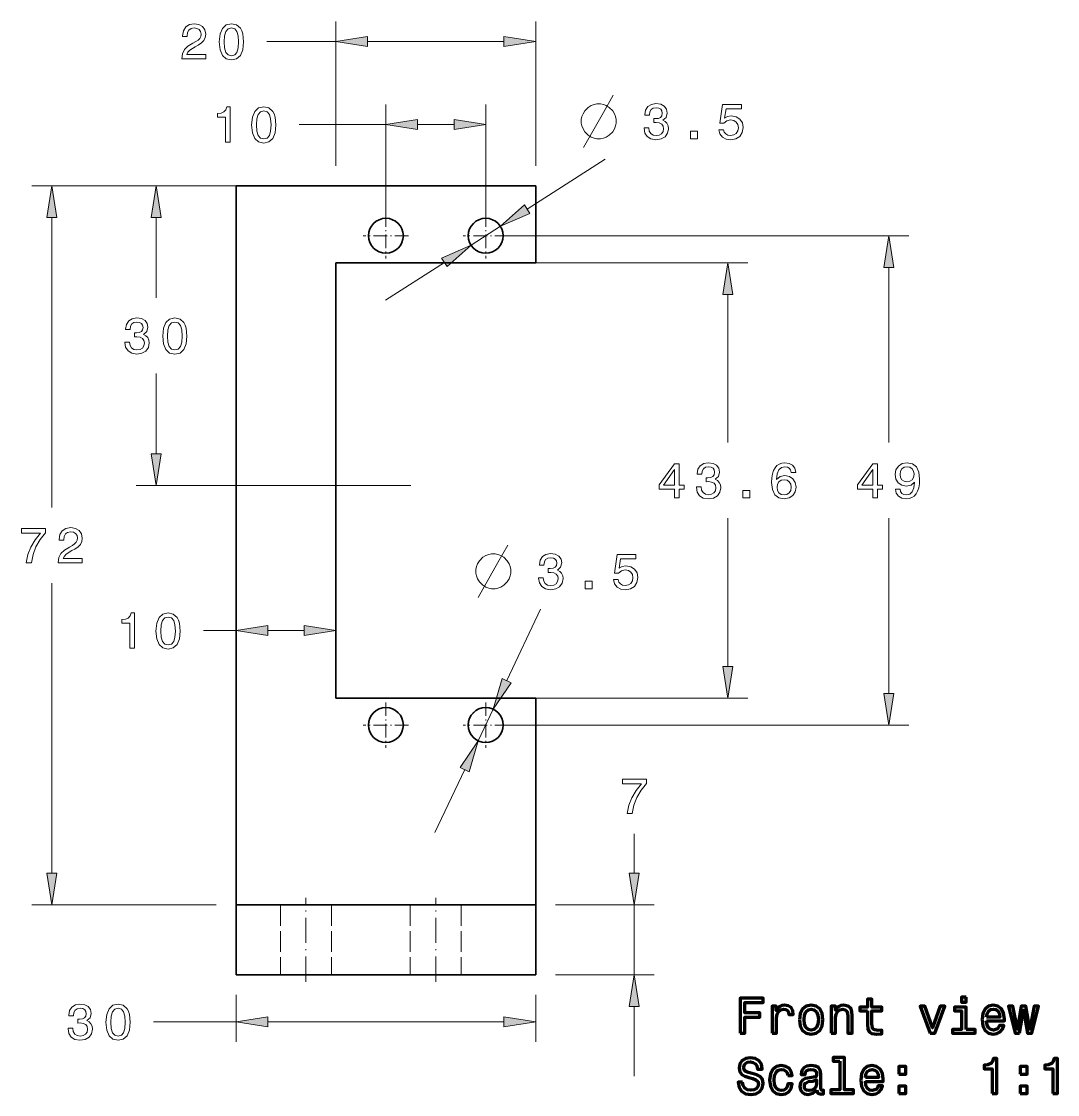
# Model space of a CAD drawing. Extents: x 4 to 252, y 9 to 213.
# Drawn here: x 7.2 to 110.9, y 102.9 to 210.4 of the extents above; entities that cross this region are included whole.
import ezdxf

# ---------------------------------------------------------------- set-up
doc = ezdxf.new("R2010")
doc.units = 0
doc.linetypes.add('DASHDOT', pattern=[18.5, 12, -3, 0.5, -3])
doc.linetypes.add('DASHED', pattern=[15, 12, -3])

msp = doc.modelspace()

# ---------------------------------------------------------------- linework, layer by layer
at = {"color": 7, "lineweight": 13, "ltscale": 0.361537}
for p, q in [((38.651157, 195.940598), (38.651157, 210.402084)), ((58.651157, 195.940598), (58.651157, 210.402084))]:
    msp.add_line(p, q, dxfattribs=at)
at = {"color": 7, "lineweight": 13, "ltscale": 0.172871}
msp.add_line((31.736336, 208.402084), (38.651157, 208.402084), dxfattribs=at)
at = {"color": 7, "lineweight": 13, "ltscale": 0.341249}
msp.add_line((41.82618, 208.402084), (55.476135, 208.402084), dxfattribs=at)
at = {"color": 7, "lineweight": 13, "ltscale": 0.278498}
for p, q in [((43.651157, 190.940598), (43.651157, 202.080536)), ((53.651157, 190.940598), (53.651157, 202.080536))]:
    msp.add_line(p, q, dxfattribs=at)
at = {"color": 7, "lineweight": 13, "ltscale": 0.216816}
msp.add_line((34.978519, 200.080536), (43.651157, 200.080536), dxfattribs=at)
at = {"color": 7, "lineweight": 13, "ltscale": 0.091249}
for p, q in [((46.82618, 200.080536), (50.476135, 200.080536)), ((31.82618, 149.400177), (35.476135, 149.400177))]:
    msp.add_line(p, q, dxfattribs=at)
at = {"color": 7, "lineweight": 13, "ltscale": 0.232009}
msp.add_line((57.79454, 191.602966), (65.602036, 196.619766), dxfattribs=at)
at = {"color": 7, "lineweight": 13, "ltscale": 0.460842}
for p, q in [((26.651157, 193.940598), (8.21748, 193.940598)), ((26.651157, 121.940598), (8.21748, 121.940598))]:
    msp.add_line(p, q, dxfattribs=at)
at = {"color": 7, "lineweight": 13}
for p, q in [((56.651157, 193.940598), (18.658939, 193.940598)), ((10.21748, 161.722595), (10.21748, 190.765579)), ((55.651157, 188.940598), (96.010452, 188.940598)), ((40.651157, 186.240601), (79.879906, 186.240601)), ((46.151157, 163.940598), (18.658939, 163.940598)), ((10.21748, 125.115616), (10.21748, 154.1586)), ((40.651157, 142.640594), (79.879906, 142.640594)), ((55.651157, 139.940598), (96.010452, 139.940598)), ((31.82618, 110.223412), (55.476135, 110.223412))]:
    msp.add_line(p, q, dxfattribs=at)
at = {"color": 7, "lineweight": 35}
for p, q in [((28.651157, 121.940598), (28.651157, 193.940598)), ((58.651157, 193.940598), (28.651157, 193.940598)), ((38.651157, 142.640594), (38.651157, 186.240601)), ((58.651157, 186.240601), (38.651157, 186.240601)), ((58.651157, 142.640594), (38.651157, 142.640594)), ((58.651157, 142.640594), (58.651157, 121.940598)), ((58.651157, 121.940598), (28.651157, 121.940598)), ((58.651157, 114.940598), (28.651157, 114.940598))]:
    msp.add_line(p, q, dxfattribs=at)
at = {"color": 7, "lineweight": 35, "ltscale": 0.1925}
msp.add_line((58.651157, 193.940598), (58.651157, 186.240601), dxfattribs=at)
at = {"color": 7, "lineweight": 13, "ltscale": 0.201075}
for p, q in [((20.658939, 182.722595), (20.658939, 190.765579)), ((20.658939, 167.115616), (20.658939, 175.1586))]:
    msp.add_line(p, q, dxfattribs=at)
at = {"color": 7, "linetype": 'DASHDOT', "lineweight": 13, "ltscale": 0.11375}
for p, q in [((43.651157, 191.215591), (43.651157, 186.665604)), ((53.651157, 191.215591), (53.651157, 186.665604)), ((45.926159, 188.940598), (41.376156, 188.940598)), ((55.926159, 188.940598), (51.376156, 188.940598)), ((43.651157, 142.215591), (43.651157, 137.665604)), ((53.651157, 142.215591), (53.651157, 137.665604)), ((45.926159, 139.940598), (41.376156, 139.940598)), ((55.926159, 139.940598), (51.376156, 139.940598))]:
    msp.add_line(p, q, dxfattribs=at)
at = {"color": 7, "lineweight": 13, "ltscale": 0.0875}
for p, q in [((52.178898, 187.994583), (55.123417, 189.886612)), ((52.902859, 138.358658), (54.399456, 141.522537))]:
    msp.add_line(p, q, dxfattribs=at)
at = {"color": 7, "lineweight": 13, "ltscale": 0.174625}
for p, q in [((43.631374, 182.502274), (49.507778, 186.278229)), ((68.51857, 104.780594), (68.51857, 111.765579))]:
    msp.add_line(p, q, dxfattribs=at)
at = {"color": 7, "lineweight": 13, "ltscale": 0.438575}
for p, q in [((94.010452, 168.222595), (94.010452, 185.765579)), ((94.010452, 143.115616), (94.010452, 160.6586))]:
    msp.add_line(p, q, dxfattribs=at)
at = {"color": 7, "lineweight": 13, "ltscale": 0.371075}
for p, q in [((77.879906, 168.222595), (77.879906, 183.065582)), ((77.879906, 145.815613), (77.879906, 160.6586))]:
    msp.add_line(p, q, dxfattribs=at)
at = {"color": 7, "lineweight": 13, "ltscale": 0.198148}
msp.add_line((55.757095, 144.39267), (59.14621, 151.557434), dxfattribs=at)
at = {"color": 7, "lineweight": 13, "ltscale": 0.081254}
msp.add_line((25.401011, 149.400177), (28.651157, 149.400177), dxfattribs=at)
at = {"color": 7, "lineweight": 13, "ltscale": 0.174624}
msp.add_line((48.558453, 129.174332), (51.545223, 135.488525), dxfattribs=at)
at = {"color": 7, "lineweight": 13, "ltscale": 0.098535}
msp.add_line((68.51857, 125.115616), (68.51857, 129.057007), dxfattribs=at)
at = {"color": 7, "linetype": 'DASHDOT', "lineweight": 13, "ltscale": 0.21}
for p, q in [((35.651157, 114.240601), (35.651157, 122.640594)), ((48.651157, 114.240601), (48.651157, 122.640594))]:
    msp.add_line(p, q, dxfattribs=at)
at = {"color": 7, "lineweight": 35, "ltscale": 0.175}
for p, q in [((28.651157, 121.940598), (28.651157, 114.940598)), ((58.651157, 121.940598), (58.651157, 114.940598))]:
    msp.add_line(p, q, dxfattribs=at)
at = {"color": 7, "linetype": 'DASHED', "lineweight": 13, "ltscale": 0.175}
for p, q in [((33.101158, 121.940598), (33.101158, 114.940598)), ((38.201157, 121.940598), (38.201157, 114.940598)), ((46.101158, 121.940598), (46.101158, 114.940598)), ((51.201157, 121.940598), (51.201157, 114.940598))]:
    msp.add_line(p, q, dxfattribs=at)
at = {"color": 7, "lineweight": 13, "ltscale": 0.246685}
for p, q in [((60.651157, 121.940598), (70.51857, 121.940598)), ((60.651157, 114.940598), (70.51857, 114.940598))]:
    msp.add_line(p, q, dxfattribs=at)
at = {"color": 7, "lineweight": 13, "ltscale": 0.175}
msp.add_line((68.51857, 114.940598), (68.51857, 121.940598), dxfattribs=at)
at = {"color": 7, "lineweight": 13, "ltscale": 0.11793}
for p, q in [((28.651157, 112.940598), (28.651157, 108.223412)), ((58.651157, 112.940598), (58.651157, 108.223412))]:
    msp.add_line(p, q, dxfattribs=at)
at = {"color": 7, "lineweight": 13, "ltscale": 0.206512}
msp.add_line((20.390667, 110.223412), (28.651157, 110.223412), dxfattribs=at)
at = {"color": 7, "lineweight": 13}
for points in [[(23.219755, 206.652084), (25.625374, 206.652084), (25.625374, 207.0858), (23.724077, 207.0858), (23.829985, 207.32283), (24.011541, 207.519516), (24.571341, 207.877594), (24.868891, 208.028885), (25.201744, 208.245743), (25.438776, 208.49791), (25.574942, 208.795456), (25.625374, 209.133362), (25.53964, 209.556976), (25.302608, 209.889832), (24.939495, 210.101654), (24.470476, 210.177307), (23.986326, 210.091568), (23.61817, 209.854538), (23.381138, 209.476288), (23.300447, 208.97702), (23.300447, 208.906403), (23.75938, 208.906403), (23.75938, 208.946747), (23.80477, 209.289688), (23.940937, 209.541855), (24.157795, 209.703232), (24.445259, 209.758713), (24.737766, 209.708282), (24.954626, 209.582199), (25.095837, 209.385513), (25.146269, 209.138397), (25.110966, 208.906403), (25.015144, 208.709717), (24.853762, 208.538254), (24.631859, 208.386963), (24.334309, 208.225571), (23.840073, 207.912888), (23.49209, 207.580048), (23.285316, 207.176575), (23.219755, 206.667206)], [(26.970907, 208.36174), (27.046556, 207.569946), (27.283588, 207.005112), (27.661829, 206.66217), (28.186325, 206.551224), (28.705778, 206.66217), (29.084021, 207.005112), (29.316008, 207.569946), (29.3967, 208.36174), (29.316008, 209.148483), (29.220188, 209.461166), (29.084021, 209.718369), (28.705778, 210.06131), (28.186325, 210.177307), (27.661829, 210.06131), (27.283588, 209.713318), (27.046556, 209.148483)], [(27.455057, 208.36174), (27.495403, 208.97197), (27.621485, 209.410736), (27.848429, 209.667938), (28.186325, 209.758713), (28.519178, 209.667938), (28.746124, 209.410736), (28.872204, 208.97197), (28.91255, 208.36174), (28.872204, 207.74646), (28.746124, 207.307709), (28.519178, 207.050507), (28.186325, 206.964767), (27.848429, 207.050507), (27.621485, 207.307709), (27.495403, 207.74646)], [(41.82618, 208.904953), (38.651157, 208.402084), (41.82618, 207.899216)], [(55.476135, 207.899216), (58.651157, 208.402084), (55.476135, 208.904953)], [(65.138817, 202.151764), (64.788818, 202.151764), (64.497154, 202.09343), (64.205482, 201.976776), (63.913818, 201.801773), (63.56382, 201.451767), (63.388817, 201.160095), (63.272152, 200.868439), (63.213821, 200.576767), (63.213821, 200.226776), (63.272152, 199.935104), (63.388817, 199.643433), (63.56382, 199.351776), (63.913818, 199.00177), (64.205482, 198.826767), (64.497154, 198.710098), (64.788818, 198.651764), (65.138817, 198.651764), (65.430481, 198.710098), (65.722153, 198.826767), (66.013817, 199.00177), (66.363815, 199.351776), (66.538818, 199.643433), (66.655487, 199.935104), (66.713821, 200.226776), (66.713821, 200.576767), (66.655487, 200.868439), (66.538818, 201.160095), (66.363815, 201.451767), (66.013817, 201.801773), (65.722153, 201.976776), (65.430489, 202.09343)], [(69.500938, 199.75119), (69.500938, 199.715881), (69.581635, 199.231735), (69.818665, 198.868622), (70.191864, 198.636642), (70.686096, 198.550903), (71.210594, 198.636642), (71.603966, 198.858536), (71.856125, 199.211563), (71.946899, 199.665451), (71.906555, 199.963013), (71.795609, 200.205078), (71.614052, 200.391678), (71.371979, 200.527847), (71.699783, 200.800186), (71.815781, 201.233902), (71.740128, 201.627274), (71.52327, 201.92482), (71.170242, 202.11142), (70.686096, 202.176987), (70.232208, 202.096283), (69.884224, 201.87439), (69.65728, 201.521362), (69.581635, 201.052338), (69.581635, 201.017044), (70.030479, 201.017044), (70.070824, 201.339813), (70.20195, 201.571793), (70.413765, 201.713013), (70.711311, 201.763443), (70.973557, 201.723099), (71.165207, 201.617188), (71.281197, 201.445709), (71.326584, 201.21373), (71.281197, 200.966614), (71.160156, 200.800186), (70.948349, 200.69931), (70.660881, 200.669067), (70.464195, 200.674103), (70.464195, 200.275696), (70.711311, 200.285767), (71.029037, 200.240387), (71.266068, 200.119354), (71.40728, 199.922668), (71.45771, 199.665451), (71.402237, 199.372955), (71.255981, 199.156097), (71.023994, 199.019928), (70.716354, 198.974533), (70.398636, 199.024963), (70.166641, 199.17627), (70.020393, 199.418335), (69.96492, 199.75119)], [(76.993156, 199.56459), (77.104111, 199.151047), (77.351227, 198.828278), (77.71434, 198.626556), (78.178314, 198.550903), (78.687683, 198.641678), (79.086098, 198.888794), (79.338257, 199.282166), (79.434082, 199.786499), (79.348343, 200.255508), (79.10627, 200.623672), (78.728027, 200.860703), (78.238831, 200.946442), (77.860596, 200.885925), (77.568085, 200.719482), (77.709297, 201.662567), (79.242439, 201.662567), (79.242439, 202.076111), (77.371399, 202.076111), (77.094025, 200.220215), (77.497482, 200.220215), (77.789986, 200.457245), (78.163185, 200.542969), (78.485954, 200.487503), (78.73307, 200.326111), (78.889412, 200.07901), (78.944885, 199.761276), (78.889412, 199.443558), (78.728027, 199.196442), (78.480911, 199.0401), (78.163185, 198.984619), (77.895897, 199.019928), (77.689125, 199.135925), (77.537827, 199.317474), (77.462173, 199.56459)], [(27.601706, 198.330536), (28.06064, 198.330536), (28.06064, 201.855743), (27.717701, 201.855743), (27.626923, 201.548111), (27.445366, 201.341339), (27.167988, 201.220306), (26.784704, 201.179962), (26.784704, 200.821899), (27.601706, 200.821899)], [(30.213089, 200.040192), (30.288738, 199.248398), (30.52577, 198.683563), (30.904011, 198.340622), (31.428507, 198.229675), (31.94796, 198.340622), (32.326202, 198.683563), (32.558189, 199.248398), (32.638882, 200.040192), (32.558189, 200.826935), (32.462372, 201.139618), (32.326202, 201.39682), (31.94796, 201.739761), (31.428507, 201.855743), (30.904011, 201.739761), (30.52577, 201.391769), (30.288738, 200.826935)], [(30.697239, 200.040192), (30.737585, 200.650421), (30.863667, 201.089172), (31.090611, 201.34639), (31.428507, 201.437164), (31.76136, 201.34639), (31.988306, 201.089172), (32.114388, 200.650421), (32.154732, 200.040192), (32.114388, 199.424911), (31.988306, 198.98616), (31.76136, 198.728943), (31.428507, 198.643219), (31.090611, 198.728943), (30.863667, 198.98616), (30.737585, 199.424911)], [(46.82618, 200.583405), (43.651157, 200.080536), (46.82618, 199.577667)], [(50.476135, 199.577667), (53.651157, 200.080536), (50.476135, 200.583405)], [(74.159874, 198.651764), (74.855835, 198.651764), (74.855835, 199.403214), (74.159874, 199.403214)], [(10.720352, 190.765579), (10.21748, 193.940598), (9.714603, 190.765579)], [(21.161814, 190.765579), (20.658939, 193.940598), (20.156065, 190.765579)], [(57.522694, 192.026031), (55.123417, 189.886612), (58.066383, 191.179916)], [(94.513321, 185.765579), (94.010452, 188.940598), (93.507584, 185.765579)], [(49.779621, 185.855164), (52.178898, 187.994583), (49.235931, 186.701279)], [(78.382782, 183.065582), (77.879906, 186.240601), (77.377029, 183.065582)], [(17.520035, 178.290024), (17.520035, 178.254715), (17.600727, 177.770569), (17.837759, 177.407455), (18.210957, 177.175461), (18.705193, 177.089737), (19.229689, 177.175461), (19.62306, 177.397369), (19.875223, 177.750397), (19.966, 178.204285), (19.925655, 178.501831), (19.814703, 178.743912), (19.633148, 178.930511), (19.391073, 179.066681), (19.718882, 179.33902), (19.834877, 179.772736), (19.759228, 180.166107), (19.54237, 180.463654), (19.189342, 180.650253), (18.705193, 180.71582), (18.251303, 180.635117), (17.90332, 180.413223), (17.676374, 180.060196), (17.600727, 179.591171), (17.600727, 179.555878), (18.049574, 179.555878), (18.08992, 179.878632), (18.221045, 180.110626), (18.432859, 180.251831), (18.73041, 180.302277), (18.992657, 180.261917), (19.184299, 180.156021), (19.300295, 179.984543), (19.345684, 179.752563), (19.300295, 179.505432), (19.179256, 179.33902), (18.967442, 179.238144), (18.679977, 179.207886), (18.483292, 179.212936), (18.483292, 178.814514), (18.73041, 178.8246), (19.048134, 178.779221), (19.285164, 178.658173), (19.426374, 178.461487), (19.476807, 178.204285), (19.421331, 177.911774), (19.275078, 177.694916), (19.043089, 177.558746), (18.735453, 177.513367), (18.41773, 177.563797), (18.185741, 177.715088), (18.039488, 177.957169), (17.984013, 178.290024)], [(21.311533, 178.900253), (21.387182, 178.108459), (21.624214, 177.543625), (22.002455, 177.200684), (22.526951, 177.089737), (23.046404, 177.200684), (23.424646, 177.543625), (23.656633, 178.108459), (23.737326, 178.900253), (23.656633, 179.686996), (23.560814, 179.99968), (23.424646, 180.256882), (23.046404, 180.599823), (22.526951, 180.71582), (22.002455, 180.599823), (21.624214, 180.251831), (21.387182, 179.686996)], [(21.795683, 178.900253), (21.836029, 179.510483), (21.962111, 179.949249), (22.189054, 180.206451), (22.526951, 180.297226), (22.859804, 180.206451), (23.08675, 179.949249), (23.21283, 179.510483), (23.253176, 178.900253), (23.21283, 178.284973), (23.08675, 177.846222), (22.859804, 177.58902), (22.526951, 177.503281), (22.189054, 177.58902), (21.962111, 177.846222), (21.836029, 178.284973)], [(20.156065, 167.115616), (20.658939, 163.940598), (21.161814, 167.115616)], [(72.553253, 162.690598), (73.007141, 162.690598), (73.007141, 163.558029), (73.506424, 163.558029), (73.506424, 163.961487), (73.007141, 163.961487), (73.007141, 166.114944), (72.548203, 166.114944), (71.01506, 164.001831), (71.01506, 163.558029), (72.553253, 163.558029)], [(71.438698, 163.961487), (72.553253, 165.529938), (72.553253, 163.961487)], [(74.740997, 163.790024), (74.740997, 163.754715), (74.821693, 163.270569), (75.058723, 162.907455), (75.431923, 162.675461), (75.926163, 162.589737), (76.450653, 162.675461), (76.844025, 162.897369), (77.096191, 163.250397), (77.186966, 163.704285), (77.146622, 164.001831), (77.035667, 164.243912), (76.854111, 164.430511), (76.612038, 164.566681), (76.93985, 164.83902), (77.055847, 165.272736), (76.980194, 165.666107), (76.763336, 165.963654), (76.410309, 166.150253), (75.926163, 166.21582), (75.472267, 166.135117), (75.124283, 165.913223), (74.897339, 165.560196), (74.821693, 165.091171), (74.821693, 165.055878), (75.270538, 165.055878), (75.310883, 165.378632), (75.442009, 165.610626), (75.653824, 165.751831), (75.951378, 165.802277), (76.213623, 165.761917), (76.405266, 165.656021), (76.521263, 165.484543), (76.56665, 165.252563), (76.521263, 165.005432), (76.400223, 164.83902), (76.188408, 164.738144), (75.90094, 164.707886), (75.704254, 164.712936), (75.704254, 164.314514), (75.951378, 164.3246), (76.269104, 164.279221), (76.506134, 164.158173), (76.647339, 163.961487), (76.697769, 163.704285), (76.642296, 163.411774), (76.496048, 163.194916), (76.264053, 163.058746), (75.956421, 163.013367), (75.638695, 163.063797), (75.406708, 163.215088), (75.260452, 163.457169), (75.204979, 163.790024)], [(84.694321, 165.247513), (84.598495, 165.656021), (84.376595, 165.958603), (84.033653, 166.150253), (83.589851, 166.21582), (83.292297, 166.180511), (83.035095, 166.084686), (82.808151, 165.928345), (82.616508, 165.706451), (82.46521, 165.429077), (82.354263, 165.091171), (82.283653, 164.692764), (82.263481, 164.243912), (82.344177, 163.527771), (82.591293, 163.008316), (82.989708, 162.695648), (83.534378, 162.589737), (84.023567, 162.680511), (84.396767, 162.917542), (84.63884, 163.290741), (84.724579, 163.764801), (84.63884, 164.243912), (84.406853, 164.612061), (84.048782, 164.844055), (83.60498, 164.924744), (83.12587, 164.823883), (82.767807, 164.536423), (82.843452, 165.091171), (83.004837, 165.489594), (83.251953, 165.726624), (83.594894, 165.807312), (83.847054, 165.766968), (84.038696, 165.661057), (84.16478, 165.484543), (84.230339, 165.247513)], [(92.419815, 162.690598), (92.873703, 162.690598), (92.873703, 163.558029), (93.372986, 163.558029), (93.372986, 163.961487), (92.873703, 163.961487), (92.873703, 166.114944), (92.414772, 166.114944), (90.881638, 164.001831), (90.881638, 163.558029), (92.419815, 163.558029)], [(91.305267, 163.961487), (92.419815, 165.529938), (92.419815, 163.961487)], [(94.668091, 163.558029), (94.743736, 163.159622), (94.960594, 162.851974), (95.303535, 162.660339), (95.757423, 162.589737), (96.054977, 162.625031), (96.322266, 162.71582), (96.54921, 162.872147), (96.740852, 163.094055), (96.892151, 163.371429), (97.003098, 163.714371), (97.068665, 164.107742), (97.09388, 164.56163), (97.008148, 165.272736), (96.761032, 165.792175), (96.367661, 166.104858), (95.828033, 166.21582), (95.333794, 166.125031), (94.960594, 165.882965), (94.718521, 165.509766), (94.637833, 165.040741), (94.718521, 164.556595), (94.955551, 164.188431), (95.308578, 163.956451), (95.757423, 163.880798), (96.231491, 163.976624), (96.589554, 164.269135), (96.508865, 163.709335), (96.347481, 163.310913), (96.100365, 163.073883), (95.762466, 162.99823), (95.500221, 163.033539), (95.308578, 163.144485), (95.182495, 163.320999), (95.132065, 163.558029)], [(95.127022, 165.045792), (95.177452, 165.358459), (95.318665, 165.605591), (95.540565, 165.761917), (95.828033, 165.817398), (96.12558, 165.761917), (96.352524, 165.605591), (96.493736, 165.36351), (96.54921, 165.050827), (96.493736, 164.733109), (96.352524, 164.496078), (96.120537, 164.349823), (95.812897, 164.299393), (95.535522, 164.349823), (95.318665, 164.496078), (95.177452, 164.728058)], [(84.235382, 163.759766), (84.179909, 163.442032), (84.038696, 163.199966), (83.811752, 163.038574), (83.529327, 162.988144), (83.231781, 163.038574), (83.004837, 163.194916), (82.858582, 163.436996), (82.813194, 163.754715), (82.863625, 164.067398), (83.004837, 164.304428), (83.236824, 164.455734), (83.5495, 164.5112), (83.821838, 164.455734), (84.038696, 164.309479), (84.179909, 164.072449)], [(79.399933, 162.690598), (80.095901, 162.690598), (80.095901, 163.442032), (79.399933, 163.442032)], [(7.648457, 156.190598), (8.157825, 156.190598), (8.324249, 157.022736), (8.616756, 157.799393), (9.030304, 158.520569), (9.569927, 159.196365), (9.569927, 159.614944), (7.16935, 159.614944), (7.16935, 159.156021), (9.085777, 159.156021), (8.531021, 158.475174), (8.112434, 157.764084), (7.819927, 157.007599)], [(10.854942, 156.190598), (13.260563, 156.190598), (13.260563, 156.624313), (11.359264, 156.624313), (11.465172, 156.861343), (11.646729, 157.058029), (12.206528, 157.416107), (12.504078, 157.567398), (12.836929, 157.784256), (13.073963, 158.036423), (13.210129, 158.333969), (13.260563, 158.67186), (13.174828, 159.09549), (12.937794, 159.428345), (12.574684, 159.640167), (12.105663, 159.71582), (11.621513, 159.630081), (11.253357, 159.393051), (11.016327, 159.014801), (10.935635, 158.515518), (10.935635, 158.444916), (11.394569, 158.444916), (11.394569, 158.48526), (11.439957, 158.828201), (11.576122, 159.080368), (11.792984, 159.241745), (12.080448, 159.297226), (12.372955, 159.246796), (12.589813, 159.120712), (12.731022, 158.924026), (12.781456, 158.67691), (12.746151, 158.444916), (12.65033, 158.24823), (12.488949, 158.076767), (12.267044, 157.925461), (11.969494, 157.764084), (11.475258, 157.451401), (11.127277, 157.118546), (10.920506, 156.715088), (10.854942, 156.205734)], [(54.586151, 157.089447), (54.236153, 157.089447), (53.944485, 157.031113), (53.652821, 156.914444), (53.361153, 156.739441), (53.011154, 156.389435), (52.836151, 156.097778), (52.719486, 155.806107), (52.661152, 155.514435), (52.661152, 155.164444), (52.719486, 154.872772), (52.836151, 154.581116), (53.011154, 154.289444), (53.361153, 153.939438), (53.652821, 153.764435), (53.944485, 153.647781), (54.236153, 153.589447), (54.586151, 153.589447), (54.877819, 153.647781), (55.169487, 153.764435), (55.461151, 153.939438), (55.811153, 154.289444), (55.986153, 154.581116), (56.102818, 154.872772), (56.161152, 155.164444), (56.161152, 155.514435), (56.102818, 155.806107), (55.986153, 156.097778), (55.811153, 156.389435), (55.461151, 156.739441), (55.169487, 156.914444), (54.877819, 157.031113)], [(58.948273, 154.688858), (58.948273, 154.653564), (59.028961, 154.169418), (59.265995, 153.806305), (59.639194, 153.57431), (60.13343, 153.488571), (60.657925, 153.57431), (61.051296, 153.796219), (61.303459, 154.149246), (61.394238, 154.603134), (61.353889, 154.900681), (61.242939, 155.142761), (61.061382, 155.329361), (60.819309, 155.465515), (61.147118, 155.737854), (61.263111, 156.17157), (61.187462, 156.564941), (60.970604, 156.862503), (60.61758, 157.049103), (60.13343, 157.114655), (59.679539, 157.033966), (59.331558, 156.812057), (59.10461, 156.459045), (59.028961, 155.990021), (59.028961, 155.954712), (59.47781, 155.954712), (59.518158, 156.277481), (59.649281, 156.509476), (59.861095, 156.650681), (60.158646, 156.701111), (60.420895, 156.660767), (60.612537, 156.554855), (60.728531, 156.383392), (60.773918, 156.151398), (60.728531, 155.904282), (60.607491, 155.737854), (60.395676, 155.636993), (60.108215, 155.606735), (59.91153, 155.611771), (59.91153, 155.213364), (60.158646, 155.22345), (60.476368, 155.178055), (60.713402, 155.057022), (60.85461, 154.860336), (60.905045, 154.603134), (60.849567, 154.310623), (60.703316, 154.093765), (60.471325, 153.957596), (60.163689, 153.912201), (59.845966, 153.962646), (59.613976, 154.113937), (59.467724, 154.356018), (59.412247, 154.688858)], [(66.440491, 154.502258), (66.551437, 154.088715), (66.798561, 153.765961), (67.161667, 153.564224), (67.625648, 153.488571), (68.13501, 153.579361), (68.533432, 153.826477), (68.785591, 154.219849), (68.881409, 154.724167), (68.795677, 155.193192), (68.553604, 155.56134), (68.175362, 155.79837), (67.686165, 155.884109), (67.307922, 155.823593), (67.015419, 155.657166), (67.156631, 156.60025), (68.689774, 156.60025), (68.689774, 157.013794), (66.818733, 157.013794), (66.541351, 155.157883), (66.944809, 155.157883), (67.23732, 155.394913), (67.610519, 155.480652), (67.933289, 155.425171), (68.180405, 155.263794), (68.336746, 155.016678), (68.39222, 154.698944), (68.336746, 154.381226), (68.175362, 154.134109), (67.928238, 153.977768), (67.610519, 153.922302), (67.343231, 153.957596), (67.136459, 154.073593), (66.985161, 154.255142), (66.909508, 154.502258)], [(63.607204, 153.589447), (64.303169, 153.589447), (64.303169, 154.340881), (63.607204, 154.340881)], [(18.024195, 147.650177), (18.48313, 147.650177), (18.48313, 151.1754), (18.14019, 151.1754), (18.049412, 150.867752), (17.867855, 150.66098), (17.590477, 150.539948), (17.207193, 150.499603), (17.207193, 150.141525), (18.024195, 150.141525)], [(20.635578, 149.359833), (20.711227, 148.568039), (20.948259, 148.003204), (21.3265, 147.660263), (21.850996, 147.549316), (22.370449, 147.660263), (22.748692, 148.003204), (22.980679, 148.568039), (23.061371, 149.359833), (22.980679, 150.146576), (22.884859, 150.459259), (22.748692, 150.716461), (22.370449, 151.059402), (21.850996, 151.1754), (21.3265, 151.059402), (20.948259, 150.711411), (20.711227, 150.146576)], [(21.119728, 149.359833), (21.160074, 149.970062), (21.286156, 150.408829), (21.5131, 150.666031), (21.850996, 150.756805), (22.183849, 150.666031), (22.410795, 150.408829), (22.536875, 149.970062), (22.577221, 149.359833), (22.536875, 148.744553), (22.410795, 148.305801), (22.183849, 148.048584), (21.850996, 147.96286), (21.5131, 148.048584), (21.286156, 148.305801), (21.160074, 148.744553)], [(31.82618, 149.903046), (28.651157, 149.400177), (31.82618, 148.897308)], [(35.476135, 148.897308), (38.651157, 149.400177), (35.476135, 149.903046)], [(77.377029, 145.815613), (77.879906, 142.640594), (78.382782, 145.815613)], [(55.302509, 144.607697), (54.399456, 141.522537), (56.211678, 144.177643)], [(93.507584, 143.115616), (94.010452, 139.940598), (94.513321, 143.115616)], [(51.999805, 135.273499), (52.902859, 138.358658), (51.090637, 135.703552)], [(67.817566, 131.089005), (68.326927, 131.089005), (68.493355, 131.921143), (68.785858, 132.697784), (69.199402, 133.418976), (69.739029, 134.094757), (69.739029, 134.513351), (67.338455, 134.513351), (67.338455, 134.054413), (69.254883, 134.054413), (68.700127, 133.373581), (68.28154, 132.662491), (67.989029, 131.906006)], [(9.714603, 125.115616), (10.21748, 121.940598), (10.720352, 125.115616)], [(68.015694, 125.115616), (68.51857, 121.940598), (69.021446, 125.115616)], [(69.021446, 111.765579), (68.51857, 114.940598), (68.015694, 111.765579)], [(11.83374, 109.57283), (11.83374, 109.537537), (11.914429, 109.053383), (12.151463, 108.690269), (12.524662, 108.458282), (13.018898, 108.372543), (13.543392, 108.458282), (13.936764, 108.680183), (14.188927, 109.033211), (14.279705, 109.487099), (14.239357, 109.784653), (14.128407, 110.026726), (13.94685, 110.213326), (13.704777, 110.349487), (14.032585, 110.621826), (14.148579, 111.055542), (14.072933, 111.448914), (13.856071, 111.746468), (13.503048, 111.933067), (13.018898, 111.998627), (12.565006, 111.917938), (12.217022, 111.69603), (11.990078, 111.34301), (11.914429, 110.873993), (11.914429, 110.838684), (12.363277, 110.838684), (12.403622, 111.161453), (12.534748, 111.39344), (12.746563, 111.534653), (13.044113, 111.585083), (13.306362, 111.544739), (13.498005, 111.438828), (13.613998, 111.267365), (13.659386, 111.03537), (13.613998, 110.788254), (13.492962, 110.621826), (13.281143, 110.520966), (12.993679, 110.490707), (12.796993, 110.495743), (12.796993, 110.097336), (13.044113, 110.107422), (13.361835, 110.062027), (13.598869, 109.940994), (13.740078, 109.744308), (13.790512, 109.487099), (13.735035, 109.194595), (13.588783, 108.977737), (13.356792, 108.841568), (13.049156, 108.796173), (12.731434, 108.846611), (12.499443, 108.99791), (12.353191, 109.239983), (12.297714, 109.57283)], [(15.625237, 110.183067), (15.700886, 109.391281), (15.937916, 108.826439), (16.316158, 108.483498), (16.840654, 108.372543), (17.360107, 108.483498), (17.73835, 108.826439), (17.970337, 109.391281), (18.051029, 110.183067), (17.970337, 110.96981), (17.874517, 111.282486), (17.73835, 111.539696), (17.360107, 111.882629), (16.840654, 111.998627), (16.316158, 111.882629), (15.937916, 111.534653), (15.700886, 110.96981)], [(16.109386, 110.183067), (16.149734, 110.793297), (16.275814, 111.232056), (16.502758, 111.489258), (16.840654, 111.58004), (17.173508, 111.489258), (17.400454, 111.232056), (17.526533, 110.793297), (17.566879, 110.183067), (17.526533, 109.567795), (17.400454, 109.129028), (17.173508, 108.871826), (16.840654, 108.786087), (16.502758, 108.871826), (16.275814, 109.129028), (16.149734, 109.567795)], [(31.82618, 110.726288), (28.651157, 110.223412), (31.82618, 109.720535)], [(55.476135, 109.720535), (58.651157, 110.223412), (55.476135, 110.726288)]]:
    msp.add_lwpolyline(points, close=True, dxfattribs=at)
for points in [[(63.447151, 197.776764), (65.430489, 201.276764), (66.42215, 203.026764)], [(52.894485, 152.714447), (54.877819, 156.214447), (55.869484, 157.964447)]]:
    msp.add_lwpolyline(points, dxfattribs=at)
at = {"color": 7, "lineweight": 100}
for points in [[(79.1353, 109.083969), (79.604324, 109.083969), (79.604324, 110.692757), (81.076942, 110.692757), (81.076942, 111.111343), (79.604324, 111.111343), (79.604324, 112.160339), (81.414841, 112.160339), (81.414841, 112.583969), (79.1353, 112.583969)], [(82.327667, 109.083969), (82.771469, 109.083969), (82.771469, 110.63224), (82.816856, 111.00544), (82.953026, 111.272728), (83.174927, 111.434113), (83.472481, 111.489586), (83.694382, 111.454285), (83.860809, 111.353424), (83.96167, 111.181953), (83.996979, 110.949966), (84.445824, 110.949966), (84.3853, 111.358467), (84.21888, 111.65097), (83.941498, 111.827484), (83.563255, 111.888), (83.306053, 111.847656), (83.084152, 111.746796), (82.887466, 111.575325), (82.731125, 111.343338), (82.731125, 111.792183), (82.327667, 111.792183)], [(85.066139, 110.435555), (85.146828, 109.820282), (85.378822, 109.366386), (85.746979, 109.083969), (86.241211, 108.988152), (86.730408, 109.083969), (87.098557, 109.361343), (87.330551, 109.815239), (87.416283, 110.435555), (87.330551, 111.050827), (87.098557, 111.509758), (86.730408, 111.78714), (86.241211, 111.888), (85.746979, 111.78714), (85.378822, 111.504715), (85.146828, 111.050827)], [(88.233284, 109.083969), (88.677094, 109.083969), (88.677094, 110.647369), (88.722481, 111.00544), (88.868736, 111.267685), (89.09568, 111.42907), (89.39827, 111.489586), (89.64035, 111.439156), (89.791641, 111.302986), (89.867294, 111.076042), (89.892509, 110.773453), (89.892509, 109.083969), (90.336311, 109.083969), (90.336311, 110.864227), (90.316139, 111.222298), (90.225357, 111.519852), (89.927811, 111.792183), (89.463837, 111.888), (89.206627, 111.852699), (88.989769, 111.756882), (88.803169, 111.595497), (88.656921, 111.378639), (88.656921, 111.792183), (88.233284, 111.792183)], [(91.86441, 111.323166), (91.86441, 109.966537), (91.894669, 109.527771), (92.035881, 109.225182), (92.318298, 109.048668), (92.797409, 108.988152), (93.321899, 109.013367), (93.321899, 109.396652), (92.938614, 109.366386), (92.590637, 109.406738), (92.404037, 109.532814), (92.323341, 109.744629), (92.308212, 110.042183), (92.308212, 111.323166), (93.321899, 111.323166), (93.321899, 111.701401), (92.308212, 111.701401), (92.308212, 112.493195), (91.86441, 112.493195), (91.86441, 111.701401), (91.097839, 111.701401), (91.097839, 111.323166)], [(98.153313, 109.083969), (98.622337, 109.083969), (99.610809, 111.792183), (99.151871, 111.792183), (98.39035, 109.608467), (97.613693, 111.792183), (97.149712, 111.792183)], [(101.749138, 112.705009), (101.280121, 112.705009), (101.280121, 112.200684), (101.749138, 112.200684)], [(103.801727, 110.309471), (105.57695, 110.309471), (105.581985, 110.516243), (105.501297, 111.096214), (105.279396, 111.529938), (104.926369, 111.792183), (104.457352, 111.888), (103.998413, 111.78714), (103.645393, 111.504715), (103.418442, 111.045784), (103.337753, 110.440598), (103.413406, 109.820282), (103.64035, 109.366386), (103.988327, 109.083969), (104.442223, 108.988152), (104.835594, 109.053711), (105.158356, 109.225182), (105.395393, 109.497513), (105.531555, 109.860626), (105.092796, 109.860626), (105.002014, 109.658897), (104.870895, 109.507599), (104.497696, 109.386566), (104.210236, 109.442039), (103.993378, 109.618553), (103.852165, 109.906013), (103.801727, 110.294342)], [(107.089912, 109.083969), (107.49337, 111.383682), (107.896835, 109.083969), (108.320465, 109.083969), (108.986168, 111.792183), (108.557495, 111.792183), (108.108643, 109.49247), (107.710236, 111.792183), (107.271469, 111.792183), (106.873055, 109.49247), (106.42421, 111.792183), (106.00058, 111.792183), (106.666283, 109.083969)], [(85.520027, 110.440598), (85.565422, 110.894485), (85.706627, 111.222298), (85.933578, 111.424026), (86.241211, 111.494629), (86.543808, 111.424026), (86.770752, 111.227341), (86.911957, 110.894485), (86.962395, 110.440598), (86.911957, 109.981667), (86.770752, 109.648811), (86.543808, 109.447083), (86.241211, 109.381523), (85.933578, 109.447083), (85.706627, 109.648811), (85.565422, 109.981667)], [(101.734009, 109.457169), (101.734009, 111.701401), (100.594238, 111.701401), (100.594238, 111.323166), (101.290207, 111.323166), (101.290207, 109.457169), (100.382423, 109.457169), (100.382423, 109.083969), (102.651878, 109.083969), (102.651878, 109.457169)], [(103.801727, 110.682671), (103.857208, 111.030655), (103.993378, 111.287857), (104.20015, 111.444199), (104.472481, 111.499672), (104.739769, 111.444199), (104.946541, 111.287857), (105.072624, 111.030655), (105.118011, 110.682671)], [(79.372337, 104.192039), (78.913399, 104.192039), (79.014267, 103.657455), (79.266426, 103.264084), (79.654755, 103.027054), (80.179253, 102.941322), (80.698708, 103.022011), (81.087036, 103.243912), (81.334152, 103.591896), (81.424927, 104.050827), (81.349281, 104.464371), (81.137466, 104.731667), (80.794525, 104.90818), (80.335594, 105.039299), (79.942223, 105.135124), (79.685013, 105.246071), (79.538765, 105.407455), (79.49337, 105.659622), (79.538765, 105.886566), (79.669884, 106.058037), (79.871613, 106.174026), (80.148994, 106.214371), (80.431412, 106.16394), (80.653313, 106.027771), (80.799568, 105.800827), (80.870171, 105.493195), (81.329109, 105.493195), (81.329109, 105.503281), (81.248413, 105.977341), (81.011383, 106.330368), (80.638184, 106.552269), (80.133865, 106.627914), (79.67997, 106.552269), (79.326942, 106.340454), (79.099998, 106.012642), (79.01931, 105.589012), (79.084869, 105.21077), (79.276512, 104.953568), (79.579109, 104.782097), (79.992653, 104.65097), (80.401154, 104.534981), (80.708794, 104.424026), (80.895393, 104.262642), (80.960953, 104.000397), (80.900436, 103.733109), (80.744095, 103.53138), (80.507065, 103.405296), (80.199425, 103.364952), (79.856483, 103.420425), (79.594238, 103.58181), (79.427811, 103.844055)], [(89.115852, 106.284981), (89.115852, 103.410339), (88.203026, 103.410339), (88.203026, 103.03714), (90.467438, 103.03714), (90.467438, 103.410339), (89.559654, 103.410339), (89.559654, 106.65818), (88.419884, 106.65818), (88.419884, 106.284981)], [(104.36657, 103.03714), (104.825508, 103.03714), (104.825508, 106.562355), (104.482567, 106.562355), (104.391785, 106.254723), (104.210236, 106.047943), (103.932854, 105.92691), (103.549568, 105.886566), (103.549568, 105.528496), (104.36657, 105.528496)], [(110.438614, 103.03714), (110.897552, 103.03714), (110.897552, 106.562355), (110.554611, 106.562355), (110.463837, 106.254723), (110.282272, 106.047943), (110.004898, 105.92691), (109.621613, 105.886566), (109.621613, 105.528496), (110.438614, 105.528496)], [(83.886024, 104.847656), (84.324783, 104.847656), (84.234009, 105.251114), (84.017151, 105.56884), (83.679253, 105.765526), (83.240494, 105.841171), (82.75634, 105.740311), (82.388184, 105.457886), (82.156197, 104.998955), (82.075508, 104.383682), (82.151154, 103.773453), (82.378098, 103.319557), (82.736168, 103.03714), (83.225365, 102.941322), (83.659081, 103.016968), (83.996979, 103.228783), (84.228966, 103.561638), (84.329826, 104.00544), (83.906197, 104.00544), (83.830551, 103.723022), (83.689339, 103.5112), (83.48761, 103.380081), (83.240494, 103.339737), (82.932854, 103.405296), (82.710953, 103.607025), (82.574783, 103.934837), (82.529396, 104.398811), (82.574783, 104.852699), (82.715996, 105.180511), (82.94294, 105.38224), (83.240494, 105.452843), (83.502739, 105.407455), (83.699425, 105.291466), (83.830551, 105.099823)], [(86.806053, 103.390167), (86.806053, 103.375038), (86.831268, 103.203568), (86.906921, 103.082527), (87.22464, 102.98671), (87.471756, 103.027054), (87.471756, 103.369995), (87.365852, 103.354866), (87.22464, 103.420425), (87.199425, 103.622154), (87.199425, 105.02417), (87.138908, 105.38224), (86.962395, 105.634399), (86.654755, 105.785698), (86.221039, 105.841171), (85.797409, 105.780655), (85.484726, 105.609184), (85.28804, 105.341896), (85.222481, 104.988869), (85.222481, 104.958611), (85.620895, 104.958611), (85.656197, 105.170425), (85.767151, 105.321724), (85.948708, 105.412498), (86.20591, 105.4478), (86.453026, 105.422585), (86.629539, 105.346939), (86.735451, 105.215813), (86.770752, 105.034256), (86.75058, 104.822441), (86.669884, 104.716537), (86.468155, 104.6661), (86.089912, 104.625755), (85.656197, 104.534981), (85.348557, 104.373596), (85.167007, 104.121437), (85.111526, 103.748238), (85.161957, 103.415382), (85.318298, 103.168266), (85.570465, 103.011925), (85.918442, 102.956451), (86.387466, 103.062355)], [(91.657639, 104.262642), (93.432854, 104.262642), (93.437897, 104.469414), (93.357208, 105.049385), (93.1353, 105.483109), (92.78228, 105.745354), (92.313255, 105.841171), (91.854324, 105.740311), (91.501297, 105.457886), (91.274353, 104.998955), (91.193665, 104.393768), (91.26931, 103.773453), (91.496254, 103.319557), (91.844238, 103.03714), (92.298126, 102.941322), (92.691498, 103.006882), (93.014267, 103.178352), (93.251297, 103.450684), (93.387466, 103.813797), (92.948708, 103.813797), (92.857925, 103.612068), (92.726799, 103.46077), (92.353607, 103.339737), (92.066139, 103.39521), (91.849281, 103.571724), (91.708069, 103.859184), (91.657639, 104.247513)], [(91.657639, 104.635841), (91.713112, 104.983826), (91.849281, 105.241028), (92.056053, 105.397369), (92.328384, 105.452843), (92.59568, 105.397369), (92.802452, 105.241028), (92.928528, 104.983826), (92.973923, 104.635841)], [(95.001297, 104.993912), (95.697266, 104.993912), (95.697266, 105.745354), (95.001297, 105.745354)], [(107.145386, 104.993912), (107.841354, 104.993912), (107.841354, 105.745354), (107.145386, 105.745354)], [(86.755623, 103.985268), (86.695099, 103.723022), (86.533722, 103.521286), (86.291641, 103.390167), (85.994095, 103.34478), (85.802452, 103.369995), (85.666283, 103.450684), (85.580551, 103.591896), (85.555328, 103.788582), (85.575508, 103.965096), (85.656197, 104.091171), (85.978966, 104.232384), (86.387466, 104.2929), (86.755623, 104.41394)], [(95.001297, 103.03714), (95.697266, 103.03714), (95.697266, 103.788582), (95.001297, 103.788582)], [(107.145386, 103.03714), (107.841354, 103.03714), (107.841354, 103.788582), (107.145386, 103.788582)]]:
    msp.add_lwpolyline(points, close=True, dxfattribs=at)
at = {"color": 7, "lineweight": 35}
for centre in [(43.651157, 188.940598), (53.651157, 188.940598), (43.651157, 139.940598), (53.651157, 139.940598)]:
    msp.add_circle(centre, 1.75, dxfattribs=at)
at = {"color": 7, "lineweight": 13}
for centre, start, end in [((53.651157, 188.940598), 118.721201, 278.204127), ((53.651157, 188.940598), 298.721189, 98.204112), ((53.651157, 139.940598), 359.203829, 167.759432), ((53.651157, 139.940598), 179.20381, 347.75941)]:
    msp.add_arc(centre, 1.75, start, end, dxfattribs=at)
for points in [[(41.82618, 208.904953), (38.651157, 208.402084), (41.82618, 208.904953), (41.82618, 207.899216)], [(55.476135, 207.899216), (58.651157, 208.402084), (55.476135, 207.899216), (55.476135, 208.904953)], [(46.82618, 200.583405), (43.651157, 200.080536), (46.82618, 200.583405), (46.82618, 199.577667)], [(50.476135, 199.577667), (53.651157, 200.080536), (50.476135, 199.577667), (50.476135, 200.583405)], [(10.720352, 190.765579), (10.21748, 193.940598), (10.720352, 190.765579), (9.714603, 190.765579)], [(21.161814, 190.765579), (20.658939, 193.940598), (21.161814, 190.765579), (20.156065, 190.765579)], [(57.522694, 192.026031), (55.123417, 189.886612), (57.522694, 192.026031), (58.066383, 191.179916)], [(94.513321, 185.765579), (94.010452, 188.940598), (94.513321, 185.765579), (93.507584, 185.765579)], [(49.779621, 185.855164), (52.178898, 187.994583), (49.779621, 185.855164), (49.235931, 186.701279)], [(78.382782, 183.065582), (77.879906, 186.240601), (78.382782, 183.065582), (77.377029, 183.065582)], [(20.156065, 167.115616), (20.658939, 163.940598), (20.156065, 167.115616), (21.161814, 167.115616)], [(31.82618, 149.903046), (28.651157, 149.400177), (31.82618, 149.903046), (31.82618, 148.897308)], [(35.476135, 148.897308), (38.651157, 149.400177), (35.476135, 148.897308), (35.476135, 149.903046)], [(77.377029, 145.815613), (77.879906, 142.640594), (77.377029, 145.815613), (78.382782, 145.815613)], [(55.302509, 144.607697), (54.399456, 141.522537), (55.302509, 144.607697), (56.211678, 144.177643)], [(93.507584, 143.115616), (94.010452, 139.940598), (93.507584, 143.115616), (94.513321, 143.115616)], [(51.999805, 135.273499), (52.902859, 138.358658), (51.999805, 135.273499), (51.090637, 135.703552)], [(9.714603, 125.115616), (10.21748, 121.940598), (9.714603, 125.115616), (10.720352, 125.115616)], [(68.015694, 125.115616), (68.51857, 121.940598), (68.015694, 125.115616), (69.021446, 125.115616)], [(69.021446, 111.765579), (68.51857, 114.940598), (69.021446, 111.765579), (68.015694, 111.765579)], [(31.82618, 110.726288), (28.651157, 110.223412), (31.82618, 110.726288), (31.82618, 109.720535)], [(55.476135, 109.720535), (58.651157, 110.223412), (55.476135, 109.720535), (55.476135, 110.726288)]]:
    msp.add_solid(points, dxfattribs=at)

doc.saveas('drawing.dxf')
